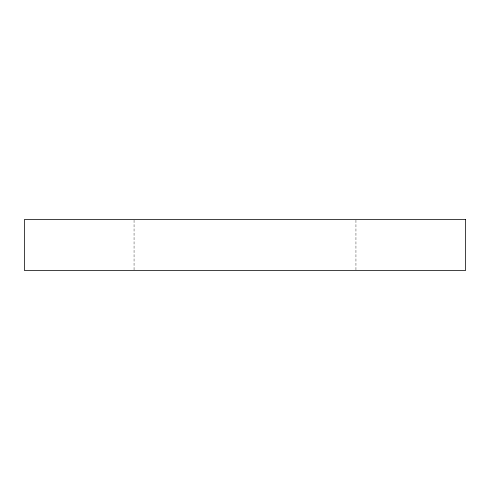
<?xml version="1.0" encoding="UTF-8"?>
<svg xmlns="http://www.w3.org/2000/svg" width="490" height="490" viewBox="0 0 490 490"><rect width="100%" height="100%" fill="white"/><g stroke="black" fill="none" stroke-linecap="round" stroke-linejoin="round"><path stroke-width="0.37" stroke-dasharray="2.45 1.84" d="M355.942 220.206L355.942 269.794M134.058 220.206L134.058 270.56"/><path stroke-width="0.73" d="M465.5 219.44L24.5 219.44L24.5 270.56L465.5 270.56L465.5 219.44"/></g></svg>
